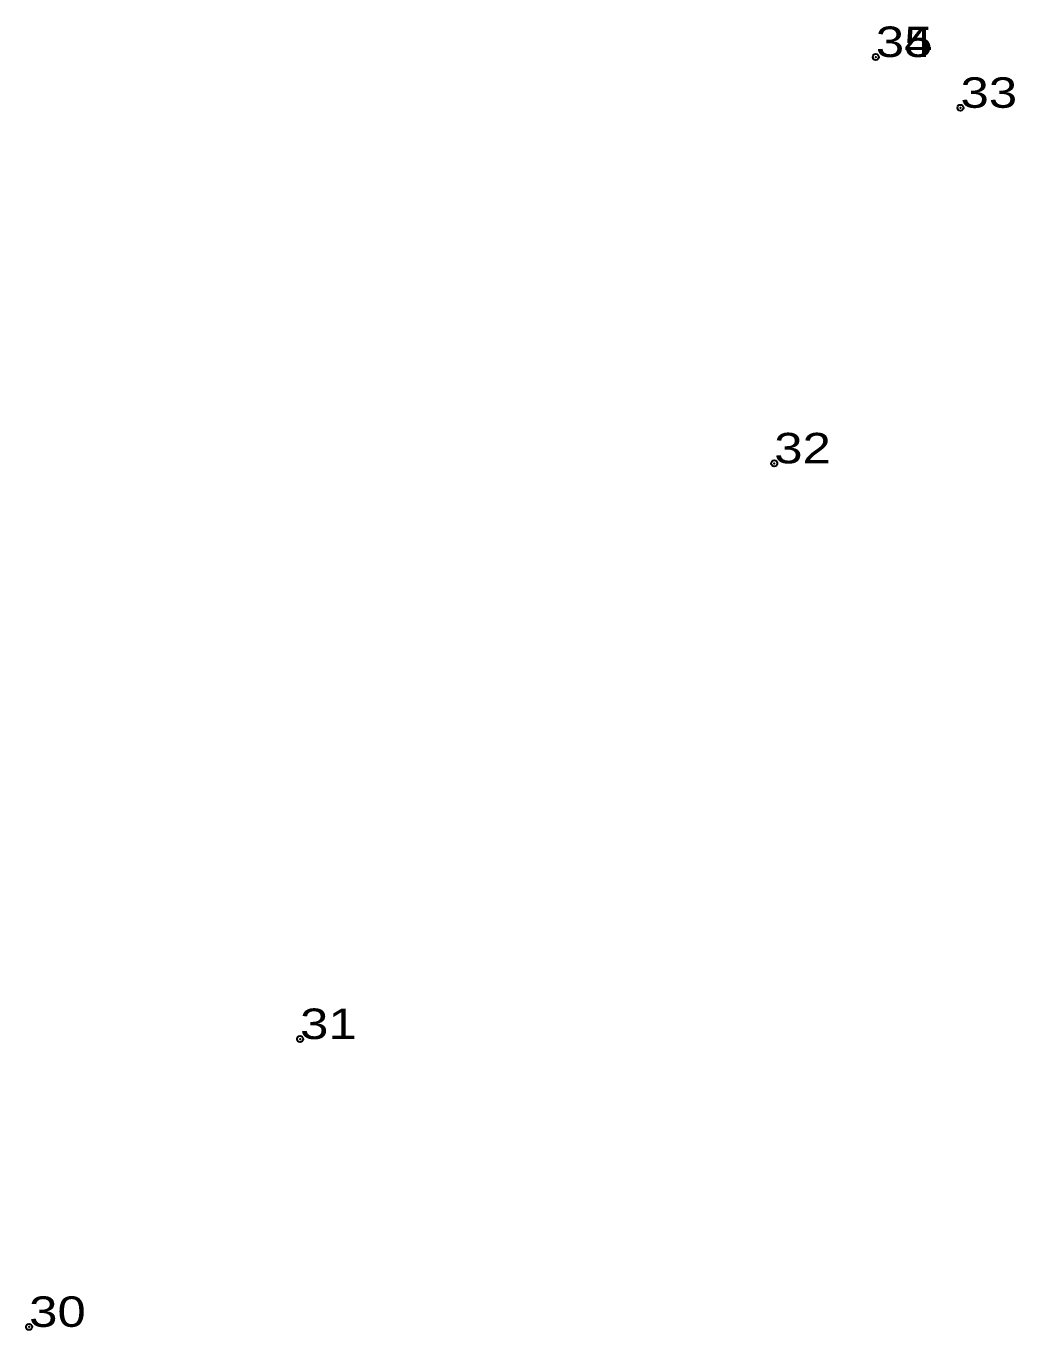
# Model space of a CAD drawing. Header units: metres. Extents: x 1 to 1819946, y -1 to 1851864.
# Drawn here: x 544070.8 to 544129.2, y 1839679.8 to 1839756.8 of the extents above; entities that cross this region are included whole.
import ezdxf

# ---------------------------------------------------------------- set-up
doc = ezdxf.new("R2010")
doc.units = ezdxf.units.M
doc.header["$LTSCALE"] = 0.72
doc.header["$PDMODE"] = 32
doc.header["$PDSIZE"] = 0.36
doc.layers.add('12', color=7, linetype='Continuous')
doc.layers.add('7', color=7, linetype='Continuous')

msp = doc.modelspace()

# ---------------------------------------------------------------- linework, layer by layer
at = {"layer": '7'}
for p in [(544121, 1839755), (544126, 1839752), (544115, 1839731), (544087, 1839697), (544071, 1839680)]:
    msp.add_point(p, dxfattribs=at)

# ---------------------------------------------------------------- texts
at = {"layer": '12', "width": 1.25}
for s, p in [('34', (544121, 1839755)), ('35', (544121, 1839755)), ('33', (544126, 1839752)), ('32', (544115, 1839731)), ('31', (544087, 1839697)), ('30', (544071, 1839680))]:
    msp.add_text(s, height=1.8, dxfattribs=at).set_placement(p)

doc.saveas('drawing.dxf')
